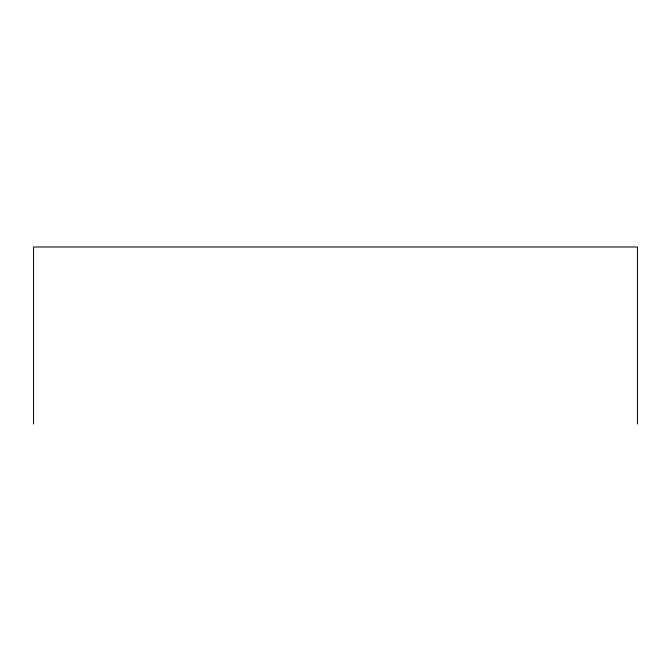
<?xml version="1.0" encoding="UTF-8"?>
<svg xmlns="http://www.w3.org/2000/svg" width="671" height="671" viewBox="0 0 671 671"><rect width="100%" height="100%" fill="white"/><g stroke="black" fill="none" stroke-linecap="round" stroke-linejoin="round"><path stroke-width="1.01" d="M637.45 424.013L637.45 246.987L33.55 246.987L33.55 424.013"/></g></svg>
